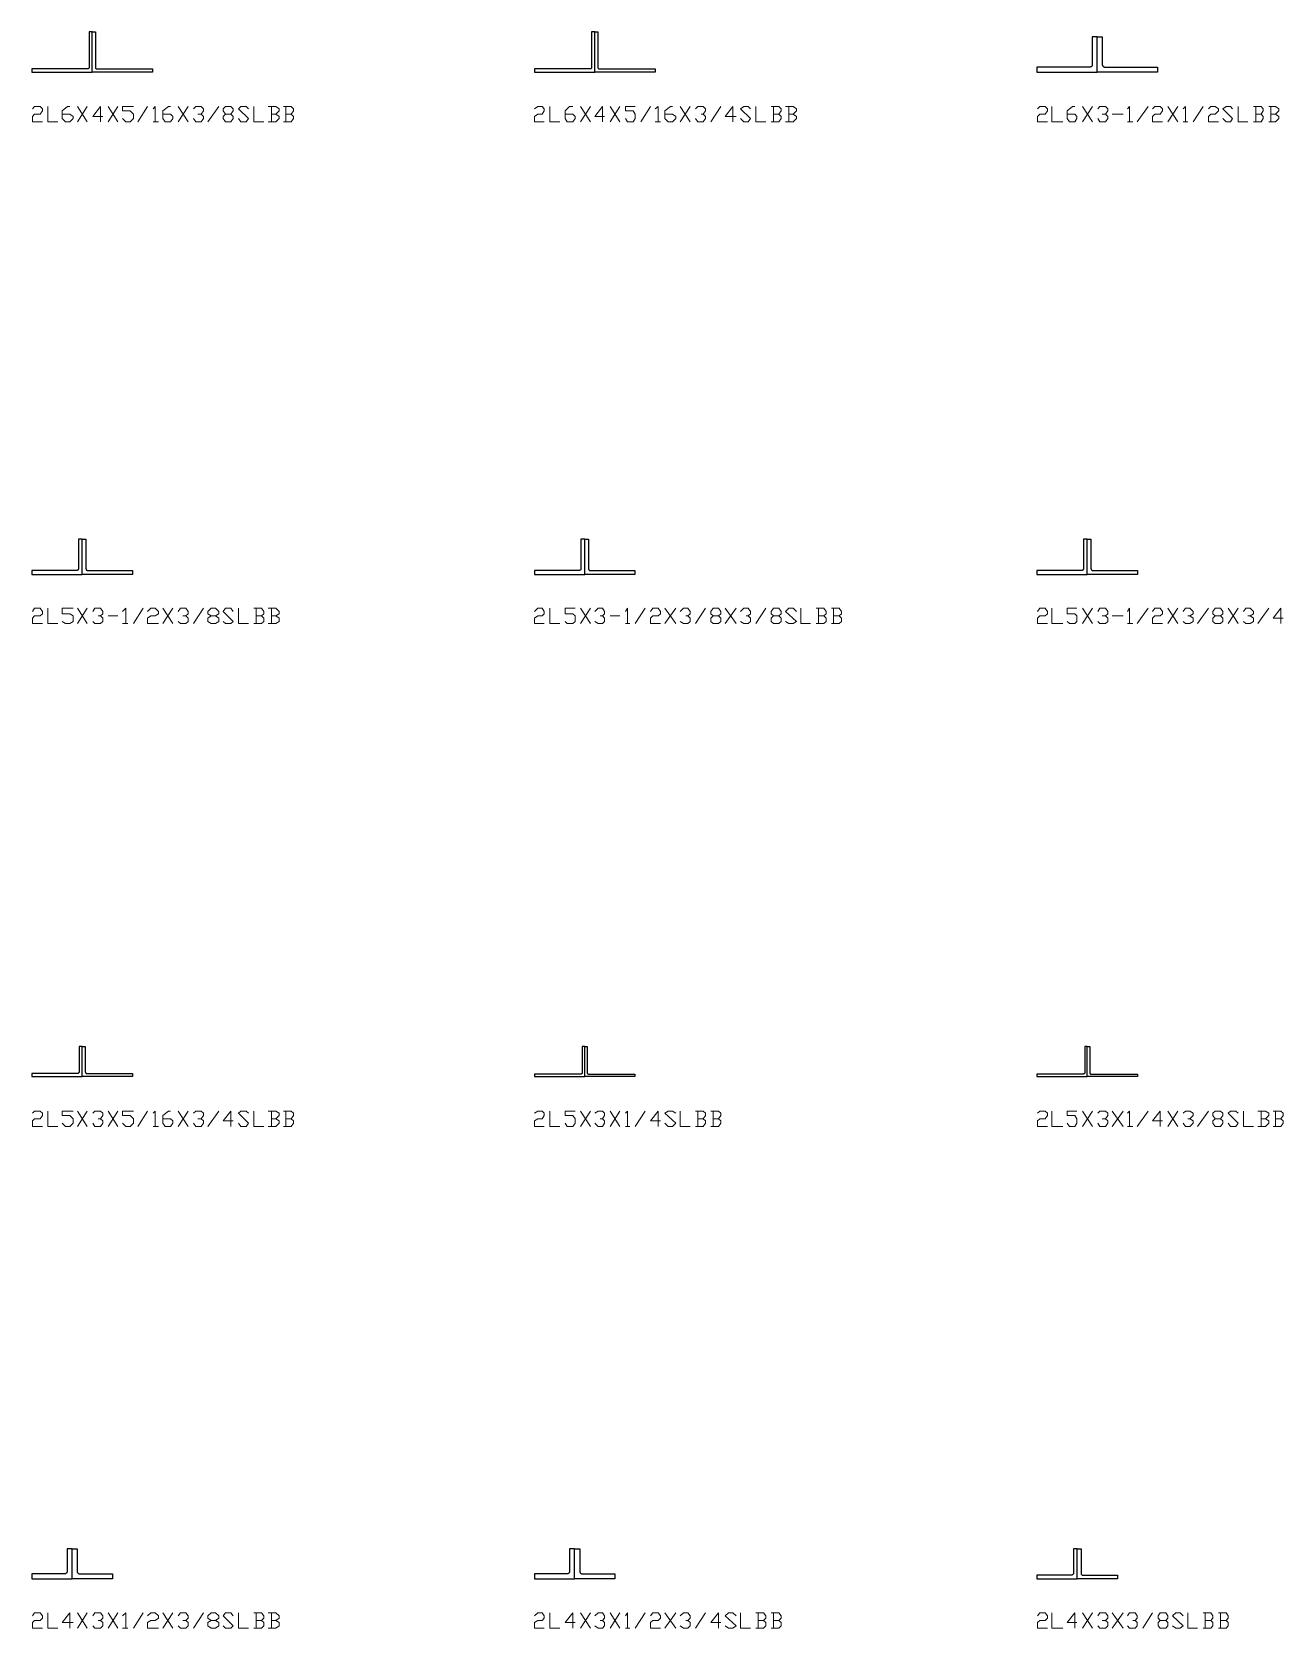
# Model space of a CAD drawing. Header units: inches. Extents: x 0 to 985, y -1555 to 12.
# Drawn here: x 500 to 624.5, y -1354.9 to -1196 of the extents above; entities that cross this region are included whole.
import ezdxf

# ---------------------------------------------------------------- set-up
doc = ezdxf.new("R2010")
doc.units = ezdxf.units.IN
doc.header["$MEASUREMENT"] = 0
doc.layers.add('AISC_STEEL', color=7, linetype='Continuous')

msp = doc.modelspace()

# ---------------------------------------------------------------- linework, layer by layer
at = {"color": 3, "lineweight": 0}
for points in [[(500.06, -1203.65), (500.27, -1203.43), (500.82, -1203.43), (501.04, -1203.65), (501.04, -1203.87), (500.82, -1204.19), (500.27, -1204.19), (500.06, -1204.41), (500.06, -1204.96), (501.04, -1204.96)], [(501.58, -1203.43), (501.58, -1204.96), (502.56, -1204.96)], [(503, -1204.19), (503.76, -1204.19), (504.09, -1204.41), (504.09, -1204.63), (503.76, -1204.96), (503.33, -1204.96), (503, -1204.63), (503, -1203.87), (503.55, -1203.43), (503.76, -1203.43)], [(504.53, -1204.96), (505.51, -1203.43)], [(504.53, -1203.43), (505.51, -1204.96)], [(507.04, -1204.41), (506.05, -1204.41), (506.82, -1203.43), (506.82, -1204.96)], [(507.58, -1204.96), (508.56, -1203.43)], [(507.58, -1203.43), (508.56, -1204.96)], [(509, -1204.63), (509.33, -1204.96), (509.76, -1204.96), (510.09, -1204.63), (510.09, -1204.19), (509.76, -1203.87), (509, -1203.87), (509, -1203.43), (510.09, -1203.43)], [(510.53, -1204.96), (511.51, -1203.43)], [(512.05, -1203.65), (512.27, -1203.43), (512.27, -1204.96)], [(513.03, -1204.19), (513.8, -1204.19), (514.02, -1204.41), (514.02, -1204.63), (513.8, -1204.96), (513.25, -1204.96), (513.03, -1204.63), (513.03, -1203.87), (513.58, -1203.43), (513.8, -1203.43)], [(514.56, -1204.96), (515.54, -1203.43)], [(514.56, -1203.43), (515.54, -1204.96)], [(516.09, -1203.65), (516.31, -1203.43), (516.85, -1203.43), (517.07, -1203.65), (517.07, -1203.87), (516.85, -1204.19), (516.52, -1204.19)], [(516.85, -1204.19), (517.07, -1204.41), (517.07, -1204.63), (516.85, -1204.96), (516.31, -1204.96), (516.09, -1204.63)], [(517.5, -1204.96), (518.6, -1203.43)], [(519.79, -1204.19), (520.01, -1204.41), (520.01, -1204.63), (519.79, -1204.96), (519.25, -1204.96), (519.03, -1204.63), (519.03, -1204.41), (519.25, -1204.19), (519.79, -1204.19), (520.01, -1203.87), (520.01, -1203.65), (519.79, -1203.43), (519.25, -1203.43), (519.03, -1203.65), (519.03, -1203.87), (519.25, -1204.19)], [(520.56, -1204.63), (520.78, -1204.96), (521.32, -1204.96), (521.54, -1204.63), (520.56, -1203.65), (520.78, -1203.43), (521.32, -1203.43), (521.54, -1203.65)], [(522.08, -1203.43), (522.08, -1204.96), (523.07, -1204.96)], [(524.27, -1204.19), (524.59, -1203.87), (524.59, -1203.65), (524.27, -1203.43), (523.5, -1203.43)], [(523.5, -1204.96), (524.27, -1204.96), (524.59, -1204.63), (524.59, -1204.41), (524.27, -1204.19), (523.83, -1204.19)], [(523.83, -1203.43), (523.83, -1204.96)], [(525.79, -1204.19), (526.01, -1203.87), (526.01, -1203.65), (525.79, -1203.43), (525.03, -1203.43)], [(525.03, -1204.96), (525.79, -1204.96), (526.01, -1204.63), (526.01, -1204.41), (525.79, -1204.19), (525.25, -1204.19)], [(525.25, -1203.43), (525.25, -1204.96)], [(550, -1203.65), (550.33, -1203.43), (550.77, -1203.43), (550.98, -1203.65), (550.98, -1203.87), (550.77, -1204.19), (550.33, -1204.19), (550, -1204.41), (550, -1204.96), (550.98, -1204.96)], [(551.53, -1203.43), (551.53, -1204.96), (552.51, -1204.96)], [(553.06, -1204.19), (553.82, -1204.19), (554.04, -1204.41), (554.04, -1204.63), (553.82, -1204.96), (553.27, -1204.96), (553.06, -1204.63), (553.06, -1203.87), (553.49, -1203.43), (553.82, -1203.43)], [(554.58, -1204.96), (555.56, -1203.43)], [(554.58, -1203.43), (555.56, -1204.96)], [(556.98, -1204.41), (556, -1204.41), (556.76, -1203.43), (556.76, -1204.96)], [(557.53, -1204.96), (558.51, -1203.43)], [(557.53, -1203.43), (558.51, -1204.96)], [(559.05, -1204.63), (559.27, -1204.96), (559.82, -1204.96), (560.03, -1204.63), (560.03, -1204.19), (559.82, -1203.87), (559.05, -1203.87), (559.05, -1203.43), (560.03, -1203.43)], [(560.58, -1204.96), (561.56, -1203.43)], [(562, -1203.65), (562.32, -1203.43), (562.32, -1204.96)], [(562.98, -1204.19), (563.74, -1204.19), (564.07, -1204.41), (564.07, -1204.63), (563.74, -1204.96), (563.31, -1204.96), (562.98, -1204.63), (562.98, -1203.87), (563.52, -1203.43), (563.74, -1203.43)], [(564.51, -1204.96), (565.49, -1203.43)], [(564.51, -1203.43), (565.49, -1204.96)], [(566.03, -1203.65), (566.25, -1203.43), (566.8, -1203.43), (567.01, -1203.65), (567.01, -1203.87), (566.8, -1204.19), (566.58, -1204.19)], [(566.8, -1204.19), (567.01, -1204.41), (567.01, -1204.63), (566.8, -1204.96), (566.25, -1204.96), (566.03, -1204.63)], [(567.56, -1204.96), (568.54, -1203.43)], [(570.07, -1204.41), (568.98, -1204.41), (569.74, -1203.43), (569.74, -1204.96)], [(570.5, -1204.63), (570.83, -1204.96), (571.27, -1204.96), (571.49, -1204.63), (570.5, -1203.65), (570.83, -1203.43), (571.27, -1203.43), (571.49, -1203.65)], [(572.03, -1203.43), (572.03, -1204.96), (573.01, -1204.96)], [(574.32, -1204.19), (574.54, -1203.87), (574.54, -1203.65), (574.32, -1203.43), (573.56, -1203.43)], [(573.56, -1204.96), (574.32, -1204.96), (574.54, -1204.63), (574.54, -1204.41), (574.32, -1204.19), (573.78, -1204.19)], [(573.78, -1203.43), (573.78, -1204.96)], [(575.74, -1204.19), (576.07, -1203.87), (576.07, -1203.65), (575.74, -1203.43), (574.97, -1203.43)], [(574.97, -1204.96), (575.74, -1204.96), (576.07, -1204.63), (576.07, -1204.41), (575.74, -1204.19), (575.3, -1204.19)], [(575.3, -1203.43), (575.3, -1204.96)], [(600.06, -1203.65), (600.27, -1203.43), (600.82, -1203.43), (601.04, -1203.65), (601.04, -1203.87), (600.82, -1204.19), (600.27, -1204.19), (600.06, -1204.41), (600.06, -1204.96), (601.04, -1204.96)], [(601.47, -1203.43), (601.47, -1204.96), (602.56, -1204.96)], [(603, -1204.19), (603.76, -1204.19), (603.98, -1204.41), (603.98, -1204.63), (603.76, -1204.96), (603.22, -1204.96), (603, -1204.63), (603, -1203.87), (603.55, -1203.43), (603.76, -1203.43)], [(604.53, -1204.96), (605.51, -1203.43)], [(604.53, -1203.43), (605.51, -1204.96)], [(606.05, -1203.65), (606.27, -1203.43), (606.82, -1203.43), (607.04, -1203.65), (607.04, -1203.87), (606.82, -1204.19), (606.49, -1204.19)], [(606.82, -1204.19), (607.04, -1204.41), (607.04, -1204.63), (606.82, -1204.96), (606.27, -1204.96), (606.05, -1204.63)], [(607.47, -1204.19), (608.56, -1204.19)], [(609, -1203.65), (609.22, -1203.43), (609.22, -1204.96)], [(609.98, -1204.96), (611.07, -1203.43)], [(611.51, -1203.65), (611.73, -1203.43), (612.27, -1203.43), (612.49, -1203.65), (612.49, -1203.87), (612.27, -1204.19), (611.73, -1204.19), (611.51, -1204.41), (611.51, -1204.96), (612.49, -1204.96)], [(613.03, -1204.96), (614.02, -1203.43)], [(613.03, -1203.43), (614.02, -1204.96)], [(614.56, -1203.65), (614.78, -1203.43), (614.78, -1204.96)], [(615.54, -1204.96), (616.52, -1203.43)], [(617.07, -1203.65), (617.29, -1203.43), (617.72, -1203.43), (618.05, -1203.65), (618.05, -1203.87), (617.72, -1204.19), (617.29, -1204.19), (617.07, -1204.41), (617.07, -1204.96), (618.05, -1204.96)], [(618.49, -1204.63), (618.81, -1204.96), (619.25, -1204.96), (619.47, -1204.63), (618.49, -1203.65), (618.81, -1203.43), (619.25, -1203.43), (619.47, -1203.65)], [(620.01, -1203.43), (620.01, -1204.96), (620.99, -1204.96)], [(622.3, -1204.19), (622.52, -1203.87), (622.52, -1203.65), (622.3, -1203.43), (621.54, -1203.43)], [(621.54, -1204.96), (622.3, -1204.96), (622.52, -1204.63), (622.52, -1204.41), (622.3, -1204.19), (621.76, -1204.19)], [(621.76, -1203.43), (621.76, -1204.96)], [(623.72, -1204.19), (624.05, -1203.87), (624.05, -1203.65), (623.72, -1203.43), (623.07, -1203.43)], [(623.07, -1204.96), (623.72, -1204.96), (624.05, -1204.63), (624.05, -1204.41), (623.72, -1204.19), (623.28, -1204.19)], [(623.28, -1203.43), (623.28, -1204.96)], [(512.05, -1204.96), (512.6, -1204.96)], [(562, -1204.96), (562.54, -1204.96)], [(609, -1204.96), (609.54, -1204.96)], [(614.56, -1204.96), (615, -1204.96)], [(500.06, -1253.7), (500.27, -1253.38), (500.82, -1253.38), (501.04, -1253.7), (501.04, -1253.92), (500.82, -1254.14), (500.27, -1254.14), (500.06, -1254.36), (500.06, -1254.9), (501.04, -1254.9)], [(501.58, -1253.38), (501.58, -1254.9), (502.56, -1254.9)], [(503, -1254.68), (503.33, -1254.9), (503.76, -1254.9), (504.09, -1254.68), (504.09, -1254.14), (503.76, -1253.92), (503, -1253.92), (503, -1253.38), (504.09, -1253.38)], [(504.53, -1254.9), (505.51, -1253.38)], [(504.53, -1253.38), (505.51, -1254.9)], [(506.05, -1253.7), (506.27, -1253.38), (506.82, -1253.38), (507.04, -1253.7), (507.04, -1253.92), (506.82, -1254.14), (506.6, -1254.14)], [(509, -1253.7), (509.33, -1253.38), (509.33, -1254.9)], [(510.09, -1254.9), (511.07, -1253.38)], [(511.51, -1253.7), (511.83, -1253.38), (512.27, -1253.38), (512.6, -1253.7), (512.6, -1253.92), (512.27, -1254.14), (511.83, -1254.14), (511.51, -1254.36), (511.51, -1254.9), (512.6, -1254.9)], [(513.03, -1254.9), (514.02, -1253.38)], [(513.03, -1253.38), (514.02, -1254.9)], [(514.56, -1253.7), (514.78, -1253.38), (515.32, -1253.38), (515.54, -1253.7), (515.54, -1253.92), (515.32, -1254.14), (515, -1254.14)], [(516.09, -1254.9), (517.07, -1253.38)], [(518.27, -1254.14), (518.6, -1254.36), (518.6, -1254.68), (518.27, -1254.9), (517.83, -1254.9), (517.5, -1254.68), (517.5, -1254.36), (517.83, -1254.14), (518.27, -1254.14), (518.6, -1253.92), (518.6, -1253.7), (518.27, -1253.38), (517.83, -1253.38), (517.5, -1253.7), (517.5, -1253.92), (517.83, -1254.14)], [(519.03, -1254.68), (519.25, -1254.9), (519.79, -1254.9), (520.01, -1254.68), (519.03, -1253.7), (519.25, -1253.38), (519.79, -1253.38), (520.01, -1253.7)], [(520.56, -1253.38), (520.56, -1254.9), (521.54, -1254.9)], [(522.85, -1254.14), (523.07, -1253.92), (523.07, -1253.7), (522.85, -1253.38), (522.08, -1253.38)], [(522.3, -1253.38), (522.3, -1254.9)], [(524.27, -1254.14), (524.59, -1253.92), (524.59, -1253.7), (524.27, -1253.38), (523.5, -1253.38)], [(523.83, -1253.38), (523.83, -1254.9)], [(550, -1253.7), (550.33, -1253.38), (550.77, -1253.38), (550.98, -1253.7), (550.98, -1253.92), (550.77, -1254.14), (550.33, -1254.14), (550, -1254.36), (550, -1254.9), (550.98, -1254.9)], [(551.53, -1253.38), (551.53, -1254.9), (552.51, -1254.9)], [(553.06, -1254.68), (553.27, -1254.9), (553.82, -1254.9), (554.04, -1254.68), (554.04, -1254.14), (553.82, -1253.92), (553.06, -1253.92), (553.06, -1253.38), (554.04, -1253.38)], [(554.58, -1254.9), (555.56, -1253.38)], [(554.58, -1253.38), (555.56, -1254.9)], [(556, -1253.7), (556.33, -1253.38), (556.76, -1253.38), (556.98, -1253.7), (556.98, -1253.92), (556.76, -1254.14), (556.55, -1254.14)], [(559.05, -1253.7), (559.27, -1253.38), (559.27, -1254.9)], [(560.03, -1254.9), (561.02, -1253.38)], [(561.56, -1253.7), (561.78, -1253.38), (562.32, -1253.38), (562.54, -1253.7), (562.54, -1253.92), (562.32, -1254.14), (561.78, -1254.14), (561.56, -1254.36), (561.56, -1254.9), (562.54, -1254.9)], [(562.98, -1254.9), (564.07, -1253.38)], [(562.98, -1253.38), (564.07, -1254.9)], [(564.51, -1253.7), (564.83, -1253.38), (565.27, -1253.38), (565.49, -1253.7), (565.49, -1253.92), (565.27, -1254.14), (565.05, -1254.14)], [(566.03, -1254.9), (567.01, -1253.38)], [(568.32, -1254.14), (568.54, -1254.36), (568.54, -1254.68), (568.32, -1254.9), (567.78, -1254.9), (567.56, -1254.68), (567.56, -1254.36), (567.78, -1254.14), (568.32, -1254.14), (568.54, -1253.92), (568.54, -1253.7), (568.32, -1253.38), (567.78, -1253.38), (567.56, -1253.7), (567.56, -1253.92), (567.78, -1254.14)], [(568.98, -1254.9), (570.07, -1253.38)], [(568.98, -1253.38), (570.07, -1254.9)], [(570.5, -1253.7), (570.83, -1253.38), (571.27, -1253.38), (571.49, -1253.7), (571.49, -1253.92), (571.27, -1254.14), (571.05, -1254.14)], [(572.03, -1254.9), (573.01, -1253.38)], [(574.32, -1254.14), (574.54, -1254.36), (574.54, -1254.68), (574.32, -1254.9), (573.78, -1254.9), (573.56, -1254.68), (573.56, -1254.36), (573.78, -1254.14), (574.32, -1254.14), (574.54, -1253.92), (574.54, -1253.7), (574.32, -1253.38), (573.78, -1253.38), (573.56, -1253.7), (573.56, -1253.92), (573.78, -1254.14)], [(574.97, -1254.68), (575.3, -1254.9), (575.74, -1254.9), (576.07, -1254.68), (574.97, -1253.7), (575.3, -1253.38), (575.74, -1253.38), (576.07, -1253.7)], [(576.5, -1253.38), (576.5, -1254.9), (577.48, -1254.9)], [(578.79, -1254.14), (579.01, -1253.92), (579.01, -1253.7), (578.79, -1253.38), (578.03, -1253.38)], [(578.25, -1253.38), (578.25, -1254.9)], [(580.32, -1254.14), (580.54, -1253.92), (580.54, -1253.7), (580.32, -1253.38), (579.55, -1253.38)], [(579.77, -1253.38), (579.77, -1254.9)], [(600.06, -1253.7), (600.27, -1253.38), (600.82, -1253.38), (601.04, -1253.7), (601.04, -1253.92), (600.82, -1254.14), (600.27, -1254.14), (600.06, -1254.36), (600.06, -1254.9), (601.04, -1254.9)], [(601.47, -1253.38), (601.47, -1254.9), (602.56, -1254.9)], [(603, -1254.68), (603.22, -1254.9), (603.76, -1254.9), (603.98, -1254.68), (603.98, -1254.14), (603.76, -1253.92), (603, -1253.92), (603, -1253.38), (603.98, -1253.38)], [(604.53, -1254.9), (605.51, -1253.38)], [(604.53, -1253.38), (605.51, -1254.9)], [(606.05, -1253.7), (606.27, -1253.38), (606.82, -1253.38), (607.04, -1253.7), (607.04, -1253.92), (606.82, -1254.14), (606.49, -1254.14)], [(609, -1253.7), (609.22, -1253.38), (609.22, -1254.9)], [(609.98, -1254.9), (611.07, -1253.38)], [(611.51, -1253.7), (611.73, -1253.38), (612.27, -1253.38), (612.49, -1253.7), (612.49, -1253.92), (612.27, -1254.14), (611.73, -1254.14), (611.51, -1254.36), (611.51, -1254.9), (612.49, -1254.9)], [(613.03, -1254.9), (614.02, -1253.38)], [(613.03, -1253.38), (614.02, -1254.9)], [(614.56, -1253.7), (614.78, -1253.38), (615.21, -1253.38), (615.54, -1253.7), (615.54, -1253.92), (615.21, -1254.14), (615, -1254.14)], [(615.98, -1254.9), (617.07, -1253.38)], [(618.27, -1254.14), (618.49, -1254.36), (618.49, -1254.68), (618.27, -1254.9), (617.72, -1254.9), (617.5, -1254.68), (617.5, -1254.36), (617.72, -1254.14), (618.27, -1254.14), (618.49, -1253.92), (618.49, -1253.7), (618.27, -1253.38), (617.72, -1253.38), (617.5, -1253.7), (617.5, -1253.92), (617.72, -1254.14)], [(619.03, -1254.9), (620.01, -1253.38)], [(619.03, -1253.38), (620.01, -1254.9)], [(620.56, -1253.7), (620.78, -1253.38), (621.21, -1253.38), (621.54, -1253.7), (621.54, -1253.92), (621.21, -1254.14), (620.99, -1254.14)], [(621.98, -1254.9), (623.07, -1253.38)], [(624.48, -1254.36), (623.5, -1254.36), (624.27, -1253.38), (624.27, -1254.9)], [(506.82, -1254.14), (507.04, -1254.36), (507.04, -1254.68), (506.82, -1254.9), (506.27, -1254.9), (506.05, -1254.68)], [(507.58, -1254.14), (508.56, -1254.14)], [(509, -1254.9), (509.54, -1254.9)], [(515.32, -1254.14), (515.54, -1254.36), (515.54, -1254.68), (515.32, -1254.9), (514.78, -1254.9), (514.56, -1254.68)], [(522.08, -1254.9), (522.85, -1254.9), (523.07, -1254.68), (523.07, -1254.36), (522.85, -1254.14), (522.3, -1254.14)], [(523.5, -1254.9), (524.27, -1254.9), (524.59, -1254.68), (524.59, -1254.36), (524.27, -1254.14), (523.83, -1254.14)], [(556.76, -1254.14), (556.98, -1254.36), (556.98, -1254.68), (556.76, -1254.9), (556.33, -1254.9), (556, -1254.68)], [(557.53, -1254.14), (558.51, -1254.14)], [(559.05, -1254.9), (559.49, -1254.9)], [(565.27, -1254.14), (565.49, -1254.36), (565.49, -1254.68), (565.27, -1254.9), (564.83, -1254.9), (564.51, -1254.68)], [(571.27, -1254.14), (571.49, -1254.36), (571.49, -1254.68), (571.27, -1254.9), (570.83, -1254.9), (570.5, -1254.68)], [(578.03, -1254.9), (578.79, -1254.9), (579.01, -1254.68), (579.01, -1254.36), (578.79, -1254.14), (578.25, -1254.14)], [(579.55, -1254.9), (580.32, -1254.9), (580.54, -1254.68), (580.54, -1254.36), (580.32, -1254.14), (579.77, -1254.14)], [(606.82, -1254.14), (607.04, -1254.36), (607.04, -1254.68), (606.82, -1254.9), (606.27, -1254.9), (606.05, -1254.68)], [(607.47, -1254.14), (608.56, -1254.14)], [(609, -1254.9), (609.54, -1254.9)], [(615.21, -1254.14), (615.54, -1254.36), (615.54, -1254.68), (615.21, -1254.9), (614.78, -1254.9), (614.56, -1254.68)], [(621.21, -1254.14), (621.54, -1254.36), (621.54, -1254.68), (621.21, -1254.9), (620.78, -1254.9), (620.56, -1254.68)], [(500.06, -1303.65), (500.27, -1303.43), (500.82, -1303.43), (501.04, -1303.65), (501.04, -1303.87), (500.82, -1304.19), (500.27, -1304.19), (500.06, -1304.41), (500.06, -1304.96), (501.04, -1304.96)], [(501.58, -1303.43), (501.58, -1304.96), (502.56, -1304.96)], [(503, -1304.63), (503.33, -1304.96), (503.76, -1304.96), (504.09, -1304.63), (504.09, -1304.19), (503.76, -1303.87), (503, -1303.87), (503, -1303.43), (504.09, -1303.43)], [(504.53, -1304.96), (505.51, -1303.43)], [(504.53, -1303.43), (505.51, -1304.96)], [(506.05, -1303.65), (506.27, -1303.43), (506.82, -1303.43), (507.04, -1303.65), (507.04, -1303.87), (506.82, -1304.19), (506.6, -1304.19)], [(506.82, -1304.19), (507.04, -1304.41), (507.04, -1304.63), (506.82, -1304.96), (506.27, -1304.96), (506.05, -1304.63)], [(507.58, -1304.96), (508.56, -1303.43)], [(507.58, -1303.43), (508.56, -1304.96)], [(509, -1304.63), (509.33, -1304.96), (509.76, -1304.96), (510.09, -1304.63), (510.09, -1304.19), (509.76, -1303.87), (509, -1303.87), (509, -1303.43), (510.09, -1303.43)], [(510.53, -1304.96), (511.51, -1303.43)], [(512.05, -1303.65), (512.27, -1303.43), (512.27, -1304.96)], [(513.03, -1304.19), (513.8, -1304.19), (514.02, -1304.41), (514.02, -1304.63), (513.8, -1304.96), (513.25, -1304.96), (513.03, -1304.63), (513.03, -1303.87), (513.58, -1303.43), (513.8, -1303.43)], [(514.56, -1304.96), (515.54, -1303.43)], [(514.56, -1303.43), (515.54, -1304.96)], [(516.09, -1303.65), (516.31, -1303.43), (516.85, -1303.43), (517.07, -1303.65), (517.07, -1303.87), (516.85, -1304.19), (516.52, -1304.19)], [(516.85, -1304.19), (517.07, -1304.41), (517.07, -1304.63), (516.85, -1304.96), (516.31, -1304.96), (516.09, -1304.63)], [(517.5, -1304.96), (518.6, -1303.43)], [(520.01, -1304.41), (519.03, -1304.41), (519.79, -1303.43), (519.79, -1304.96)], [(520.56, -1304.63), (520.78, -1304.96), (521.32, -1304.96), (521.54, -1304.63), (520.56, -1303.65), (520.78, -1303.43), (521.32, -1303.43), (521.54, -1303.65)], [(522.08, -1303.43), (522.08, -1304.96), (523.07, -1304.96)], [(524.27, -1304.19), (524.59, -1303.87), (524.59, -1303.65), (524.27, -1303.43), (523.5, -1303.43)], [(523.5, -1304.96), (524.27, -1304.96), (524.59, -1304.63), (524.59, -1304.41), (524.27, -1304.19), (523.83, -1304.19)], [(523.83, -1303.43), (523.83, -1304.96)], [(525.79, -1304.19), (526.01, -1303.87), (526.01, -1303.65), (525.79, -1303.43), (525.03, -1303.43)], [(525.03, -1304.96), (525.79, -1304.96), (526.01, -1304.63), (526.01, -1304.41), (525.79, -1304.19), (525.25, -1304.19)], [(525.25, -1303.43), (525.25, -1304.96)], [(550, -1303.65), (550.33, -1303.43), (550.77, -1303.43), (550.98, -1303.65), (550.98, -1303.87), (550.77, -1304.19), (550.33, -1304.19), (550, -1304.41), (550, -1304.96), (550.98, -1304.96)], [(551.53, -1303.43), (551.53, -1304.96), (552.51, -1304.96)], [(553.06, -1304.63), (553.27, -1304.96), (553.82, -1304.96), (554.04, -1304.63), (554.04, -1304.19), (553.82, -1303.87), (553.06, -1303.87), (553.06, -1303.43), (554.04, -1303.43)], [(554.58, -1304.96), (555.56, -1303.43)], [(554.58, -1303.43), (555.56, -1304.96)], [(556, -1303.65), (556.33, -1303.43), (556.76, -1303.43), (556.98, -1303.65), (556.98, -1303.87), (556.76, -1304.19), (556.55, -1304.19)], [(556.76, -1304.19), (556.98, -1304.41), (556.98, -1304.63), (556.76, -1304.96), (556.33, -1304.96), (556, -1304.63)], [(557.53, -1304.96), (558.51, -1303.43)], [(557.53, -1303.43), (558.51, -1304.96)], [(559.05, -1303.65), (559.27, -1303.43), (559.27, -1304.96)], [(560.03, -1304.96), (561.02, -1303.43)], [(562.54, -1304.41), (561.56, -1304.41), (562.32, -1303.43), (562.32, -1304.96)], [(562.98, -1304.63), (563.31, -1304.96), (563.74, -1304.96), (564.07, -1304.63), (562.98, -1303.65), (563.31, -1303.43), (563.74, -1303.43), (564.07, -1303.65)], [(564.51, -1303.43), (564.51, -1304.96), (565.49, -1304.96)], [(566.8, -1304.19), (567.01, -1303.87), (567.01, -1303.65), (566.8, -1303.43), (566.03, -1303.43)], [(566.03, -1304.96), (566.8, -1304.96), (567.01, -1304.63), (567.01, -1304.41), (566.8, -1304.19), (566.25, -1304.19)], [(566.25, -1303.43), (566.25, -1304.96)], [(568.32, -1304.19), (568.54, -1303.87), (568.54, -1303.65), (568.32, -1303.43), (567.56, -1303.43)], [(567.56, -1304.96), (568.32, -1304.96), (568.54, -1304.63), (568.54, -1304.41), (568.32, -1304.19), (567.78, -1304.19)], [(567.78, -1303.43), (567.78, -1304.96)], [(600.06, -1303.65), (600.27, -1303.43), (600.82, -1303.43), (601.04, -1303.65), (601.04, -1303.87), (600.82, -1304.19), (600.27, -1304.19), (600.06, -1304.41), (600.06, -1304.96), (601.04, -1304.96)], [(601.47, -1303.43), (601.47, -1304.96), (602.56, -1304.96)], [(603, -1304.63), (603.22, -1304.96), (603.76, -1304.96), (603.98, -1304.63), (603.98, -1304.19), (603.76, -1303.87), (603, -1303.87), (603, -1303.43), (603.98, -1303.43)], [(604.53, -1304.96), (605.51, -1303.43)], [(604.53, -1303.43), (605.51, -1304.96)], [(606.05, -1303.65), (606.27, -1303.43), (606.82, -1303.43), (607.04, -1303.65), (607.04, -1303.87), (606.82, -1304.19), (606.49, -1304.19)], [(606.82, -1304.19), (607.04, -1304.41), (607.04, -1304.63), (606.82, -1304.96), (606.27, -1304.96), (606.05, -1304.63)], [(607.47, -1304.96), (608.56, -1303.43)], [(607.47, -1303.43), (608.56, -1304.96)], [(609, -1303.65), (609.22, -1303.43), (609.22, -1304.96)], [(609.98, -1304.96), (611.07, -1303.43)], [(612.49, -1304.41), (611.51, -1304.41), (612.27, -1303.43), (612.27, -1304.96)], [(613.03, -1304.96), (614.02, -1303.43)], [(613.03, -1303.43), (614.02, -1304.96)], [(614.56, -1303.65), (614.78, -1303.43), (615.21, -1303.43), (615.54, -1303.65), (615.54, -1303.87), (615.21, -1304.19), (615, -1304.19)], [(615.21, -1304.19), (615.54, -1304.41), (615.54, -1304.63), (615.21, -1304.96), (614.78, -1304.96), (614.56, -1304.63)], [(615.98, -1304.96), (617.07, -1303.43)], [(618.27, -1304.19), (618.49, -1304.41), (618.49, -1304.63), (618.27, -1304.96), (617.72, -1304.96), (617.5, -1304.63), (617.5, -1304.41), (617.72, -1304.19), (618.27, -1304.19), (618.49, -1303.87), (618.49, -1303.65), (618.27, -1303.43), (617.72, -1303.43), (617.5, -1303.65), (617.5, -1303.87), (617.72, -1304.19)], [(619.03, -1304.63), (619.25, -1304.96), (619.79, -1304.96), (620.01, -1304.63), (619.03, -1303.65), (619.25, -1303.43), (619.79, -1303.43), (620.01, -1303.65)], [(620.56, -1303.43), (620.56, -1304.96), (621.54, -1304.96)], [(622.74, -1304.19), (623.07, -1303.87), (623.07, -1303.65), (622.74, -1303.43), (621.98, -1303.43)], [(621.98, -1304.96), (622.74, -1304.96), (623.07, -1304.63), (623.07, -1304.41), (622.74, -1304.19), (622.3, -1304.19)], [(622.3, -1303.43), (622.3, -1304.96)], [(624.27, -1304.19), (624.48, -1303.87), (624.48, -1303.65), (624.27, -1303.43), (623.5, -1303.43)], [(623.5, -1304.96), (624.27, -1304.96), (624.48, -1304.63), (624.48, -1304.41), (624.27, -1304.19), (623.72, -1304.19)], [(623.72, -1303.43), (623.72, -1304.96)], [(512.05, -1304.96), (512.6, -1304.96)], [(559.05, -1304.96), (559.49, -1304.96)], [(609, -1304.96), (609.54, -1304.96)], [(500.06, -1353.7), (500.27, -1353.38), (500.82, -1353.38), (501.04, -1353.7), (501.04, -1353.92), (500.82, -1354.14), (500.27, -1354.14), (500.06, -1354.36), (500.06, -1354.9), (501.04, -1354.9)], [(501.58, -1353.38), (501.58, -1354.9), (502.56, -1354.9)], [(504.09, -1354.36), (503, -1354.36), (503.76, -1353.38), (503.76, -1354.9)], [(504.53, -1354.9), (505.51, -1353.38)], [(504.53, -1353.38), (505.51, -1354.9)], [(506.05, -1353.7), (506.27, -1353.38), (506.82, -1353.38), (507.04, -1353.7), (507.04, -1353.92), (506.82, -1354.14), (506.6, -1354.14)], [(507.58, -1354.9), (508.56, -1353.38)], [(507.58, -1353.38), (508.56, -1354.9)], [(509, -1353.7), (509.33, -1353.38), (509.33, -1354.9)], [(510.09, -1354.9), (511.07, -1353.38)], [(511.51, -1353.7), (511.83, -1353.38), (512.27, -1353.38), (512.6, -1353.7), (512.6, -1353.92), (512.27, -1354.14), (511.83, -1354.14), (511.51, -1354.36), (511.51, -1354.9), (512.6, -1354.9)], [(513.03, -1354.9), (514.02, -1353.38)], [(513.03, -1353.38), (514.02, -1354.9)], [(514.56, -1353.7), (514.78, -1353.38), (515.32, -1353.38), (515.54, -1353.7), (515.54, -1353.92), (515.32, -1354.14), (515, -1354.14)], [(516.09, -1354.9), (517.07, -1353.38)], [(518.27, -1354.14), (518.6, -1354.36), (518.6, -1354.69), (518.27, -1354.9), (517.83, -1354.9), (517.5, -1354.69), (517.5, -1354.36), (517.83, -1354.14), (518.27, -1354.14), (518.6, -1353.92), (518.6, -1353.7), (518.27, -1353.38), (517.83, -1353.38), (517.5, -1353.7), (517.5, -1353.92), (517.83, -1354.14)], [(519.03, -1354.69), (519.25, -1354.9), (519.79, -1354.9), (520.01, -1354.69), (519.03, -1353.7), (519.25, -1353.38), (519.79, -1353.38), (520.01, -1353.7)], [(520.56, -1353.38), (520.56, -1354.9), (521.54, -1354.9)], [(522.85, -1354.14), (523.07, -1353.92), (523.07, -1353.7), (522.85, -1353.38), (522.08, -1353.38)], [(522.3, -1353.38), (522.3, -1354.9)], [(524.27, -1354.14), (524.59, -1353.92), (524.59, -1353.7), (524.27, -1353.38), (523.5, -1353.38)], [(523.83, -1353.38), (523.83, -1354.9)], [(550, -1353.7), (550.33, -1353.38), (550.77, -1353.38), (550.98, -1353.7), (550.98, -1353.92), (550.77, -1354.14), (550.33, -1354.14), (550, -1354.36), (550, -1354.9), (550.98, -1354.9)], [(551.53, -1353.38), (551.53, -1354.9), (552.51, -1354.9)], [(554.04, -1354.36), (553.06, -1354.36), (553.82, -1353.38), (553.82, -1354.9)], [(554.58, -1354.9), (555.56, -1353.38)], [(554.58, -1353.38), (555.56, -1354.9)], [(556, -1353.7), (556.33, -1353.38), (556.76, -1353.38), (556.98, -1353.7), (556.98, -1353.92), (556.76, -1354.14), (556.55, -1354.14)], [(557.53, -1354.9), (558.51, -1353.38)], [(557.53, -1353.38), (558.51, -1354.9)], [(559.05, -1353.7), (559.27, -1353.38), (559.27, -1354.9)], [(560.03, -1354.9), (561.02, -1353.38)], [(561.56, -1353.7), (561.78, -1353.38), (562.32, -1353.38), (562.54, -1353.7), (562.54, -1353.92), (562.32, -1354.14), (561.78, -1354.14), (561.56, -1354.36), (561.56, -1354.9), (562.54, -1354.9)], [(562.98, -1354.9), (564.07, -1353.38)], [(562.98, -1353.38), (564.07, -1354.9)], [(564.51, -1353.7), (564.83, -1353.38), (565.27, -1353.38), (565.49, -1353.7), (565.49, -1353.92), (565.27, -1354.14), (565.05, -1354.14)], [(566.03, -1354.9), (567.01, -1353.38)], [(568.54, -1354.36), (567.56, -1354.36), (568.32, -1353.38), (568.32, -1354.9)], [(568.98, -1354.69), (569.3, -1354.9), (569.74, -1354.9), (570.07, -1354.69), (568.98, -1353.7), (569.3, -1353.38), (569.74, -1353.38), (570.07, -1353.7)], [(570.5, -1353.38), (570.5, -1354.9), (571.49, -1354.9)], [(572.79, -1354.14), (573.01, -1353.92), (573.01, -1353.7), (572.79, -1353.38), (572.03, -1353.38)], [(572.25, -1353.38), (572.25, -1354.9)], [(574.32, -1354.14), (574.54, -1353.92), (574.54, -1353.7), (574.32, -1353.38), (573.56, -1353.38)], [(573.78, -1353.38), (573.78, -1354.9)], [(600.06, -1353.7), (600.27, -1353.38), (600.82, -1353.38), (601.04, -1353.7), (601.04, -1353.92), (600.82, -1354.14), (600.27, -1354.14), (600.06, -1354.36), (600.06, -1354.9), (601.04, -1354.9)], [(601.47, -1353.38), (601.47, -1354.9), (602.56, -1354.9)], [(603.98, -1354.36), (603, -1354.36), (603.76, -1353.38), (603.76, -1354.9)], [(604.53, -1354.9), (605.51, -1353.38)], [(604.53, -1353.38), (605.51, -1354.9)], [(606.05, -1353.7), (606.27, -1353.38), (606.82, -1353.38), (607.04, -1353.7), (607.04, -1353.92), (606.82, -1354.14), (606.49, -1354.14)], [(607.47, -1354.9), (608.56, -1353.38)], [(607.47, -1353.38), (608.56, -1354.9)], [(609, -1353.7), (609.22, -1353.38), (609.76, -1353.38), (609.98, -1353.7), (609.98, -1353.92), (609.76, -1354.14), (609.54, -1354.14)], [(610.53, -1354.9), (611.51, -1353.38)], [(612.82, -1354.14), (613.03, -1354.36), (613.03, -1354.69), (612.82, -1354.9), (612.27, -1354.9), (612.05, -1354.69), (612.05, -1354.36), (612.27, -1354.14), (612.82, -1354.14), (613.03, -1353.92), (613.03, -1353.7), (612.82, -1353.38), (612.27, -1353.38), (612.05, -1353.7), (612.05, -1353.92), (612.27, -1354.14)], [(613.47, -1354.69), (613.8, -1354.9), (614.23, -1354.9), (614.56, -1354.69), (613.47, -1353.7), (613.8, -1353.38), (614.23, -1353.38), (614.56, -1353.7)], [(615, -1353.38), (615, -1354.9), (615.98, -1354.9)], [(617.29, -1354.14), (617.5, -1353.92), (617.5, -1353.7), (617.29, -1353.38), (616.52, -1353.38)], [(616.74, -1353.38), (616.74, -1354.9)], [(618.81, -1354.14), (619.03, -1353.92), (619.03, -1353.7), (618.81, -1353.38), (618.05, -1353.38)], [(618.27, -1353.38), (618.27, -1354.9)], [(506.82, -1354.14), (507.04, -1354.36), (507.04, -1354.69), (506.82, -1354.9), (506.27, -1354.9), (506.05, -1354.69)], [(509, -1354.9), (509.54, -1354.9)], [(515.32, -1354.14), (515.54, -1354.36), (515.54, -1354.69), (515.32, -1354.9), (514.78, -1354.9), (514.56, -1354.69)], [(522.08, -1354.9), (522.85, -1354.9), (523.07, -1354.69), (523.07, -1354.36), (522.85, -1354.14), (522.3, -1354.14)], [(523.5, -1354.9), (524.27, -1354.9), (524.59, -1354.69), (524.59, -1354.36), (524.27, -1354.14), (523.83, -1354.14)], [(556.76, -1354.14), (556.98, -1354.36), (556.98, -1354.69), (556.76, -1354.9), (556.33, -1354.9), (556, -1354.69)], [(559.05, -1354.9), (559.49, -1354.9)], [(565.27, -1354.14), (565.49, -1354.36), (565.49, -1354.69), (565.27, -1354.9), (564.83, -1354.9), (564.51, -1354.69)], [(572.03, -1354.9), (572.79, -1354.9), (573.01, -1354.69), (573.01, -1354.36), (572.79, -1354.14), (572.25, -1354.14)], [(573.56, -1354.9), (574.32, -1354.9), (574.54, -1354.69), (574.54, -1354.36), (574.32, -1354.14), (573.78, -1354.14)], [(606.82, -1354.14), (607.04, -1354.36), (607.04, -1354.69), (606.82, -1354.9), (606.27, -1354.9), (606.05, -1354.69)], [(609.76, -1354.14), (609.98, -1354.36), (609.98, -1354.69), (609.76, -1354.9), (609.22, -1354.9), (609, -1354.69)], [(616.52, -1354.9), (617.29, -1354.9), (617.5, -1354.69), (617.5, -1354.36), (617.29, -1354.14), (616.74, -1354.14)], [(618.05, -1354.9), (618.81, -1354.9), (619.03, -1354.69), (619.03, -1354.36), (618.81, -1354.14), (618.27, -1354.14)]]:
    msp.add_lwpolyline(points, dxfattribs=at)
at = {"layer": 'AISC_STEEL'}
for points in [[(500, -1200), (506, -1200), (506, -1196), (505.69, -1196), (505.69, -1199.53), (505.69, -1199.55), (505.68, -1199.57), (505.68, -1199.59), (505.67, -1199.61), (505.65, -1199.63), (505.64, -1199.64), (505.63, -1199.65), (505.61, -1199.67), (505.59, -1199.68), (505.57, -1199.68), (505.55, -1199.69), (505.53, -1199.69), (500, -1199.69)], [(512, -1200), (506, -1200), (506, -1196), (506.31, -1196), (506.31, -1199.53), (506.31, -1199.55), (506.32, -1199.57), (506.32, -1199.59), (506.33, -1199.61), (506.35, -1199.63), (506.36, -1199.64), (506.37, -1199.65), (506.39, -1199.67), (506.41, -1199.68), (506.43, -1199.68), (506.45, -1199.69), (506.47, -1199.69), (512, -1199.69)], [(550, -1200), (556, -1200), (556, -1196), (555.69, -1196), (555.69, -1199.53), (555.69, -1199.55), (555.68, -1199.57), (555.68, -1199.59), (555.67, -1199.61), (555.65, -1199.63), (555.64, -1199.64), (555.63, -1199.65), (555.61, -1199.67), (555.59, -1199.68), (555.57, -1199.68), (555.55, -1199.69), (555.53, -1199.69), (550, -1199.69)], [(562, -1200), (556, -1200), (556, -1196), (556.31, -1196), (556.31, -1199.53), (556.31, -1199.55), (556.32, -1199.57), (556.32, -1199.59), (556.33, -1199.61), (556.35, -1199.63), (556.36, -1199.64), (556.37, -1199.65), (556.39, -1199.67), (556.41, -1199.68), (556.43, -1199.68), (556.45, -1199.69), (556.47, -1199.69), (562, -1199.69)], [(600, -1200), (606, -1200), (606, -1196.5), (605.5, -1196.5), (605.5, -1199.25), (605.5, -1199.28), (605.49, -1199.31), (605.49, -1199.33), (605.48, -1199.36), (605.46, -1199.38), (605.45, -1199.41), (605.43, -1199.43), (605.41, -1199.45), (605.38, -1199.46), (605.36, -1199.48), (605.33, -1199.49), (605.31, -1199.49), (605.28, -1199.5), (605.25, -1199.5), (600, -1199.5)], [(612, -1200), (606, -1200), (606, -1196.5), (606.5, -1196.5), (606.5, -1199.25), (606.5, -1199.28), (606.51, -1199.31), (606.51, -1199.33), (606.52, -1199.36), (606.54, -1199.38), (606.55, -1199.41), (606.57, -1199.43), (606.59, -1199.45), (606.62, -1199.46), (606.64, -1199.48), (606.67, -1199.49), (606.69, -1199.49), (606.72, -1199.5), (606.75, -1199.5), (612, -1199.5)], [(500, -1250), (505, -1250), (505, -1246.5), (504.62, -1246.5), (504.62, -1249.44), (504.62, -1249.46), (504.62, -1249.49), (504.61, -1249.51), (504.6, -1249.53), (504.59, -1249.55), (504.57, -1249.57), (504.55, -1249.59), (504.53, -1249.6), (504.51, -1249.61), (504.49, -1249.62), (504.46, -1249.62), (504.44, -1249.62), (500, -1249.62)], [(510, -1250), (505, -1250), (505, -1246.5), (505.37, -1246.5), (505.37, -1249.44), (505.38, -1249.46), (505.38, -1249.49), (505.39, -1249.51), (505.4, -1249.53), (505.41, -1249.55), (505.43, -1249.57), (505.45, -1249.59), (505.47, -1249.6), (505.49, -1249.61), (505.51, -1249.62), (505.54, -1249.62), (505.56, -1249.62), (510, -1249.62)], [(550, -1250), (555, -1250), (555, -1246.5), (554.62, -1246.5), (554.62, -1249.44), (554.62, -1249.46), (554.62, -1249.49), (554.61, -1249.51), (554.6, -1249.53), (554.59, -1249.55), (554.57, -1249.57), (554.55, -1249.59), (554.53, -1249.6), (554.51, -1249.61), (554.49, -1249.62), (554.46, -1249.62), (554.44, -1249.62), (550, -1249.62)], [(560, -1250), (555, -1250), (555, -1246.5), (555.37, -1246.5), (555.37, -1249.44), (555.38, -1249.46), (555.38, -1249.49), (555.39, -1249.51), (555.4, -1249.53), (555.41, -1249.55), (555.43, -1249.57), (555.45, -1249.59), (555.47, -1249.6), (555.49, -1249.61), (555.51, -1249.62), (555.54, -1249.62), (555.56, -1249.62), (560, -1249.62)], [(600, -1250), (605, -1250), (605, -1246.5), (604.62, -1246.5), (604.62, -1249.44), (604.62, -1249.46), (604.62, -1249.49), (604.61, -1249.51), (604.6, -1249.53), (604.59, -1249.55), (604.57, -1249.57), (604.55, -1249.59), (604.53, -1249.6), (604.51, -1249.61), (604.49, -1249.62), (604.46, -1249.62), (604.44, -1249.62), (600, -1249.62)], [(610, -1250), (605, -1250), (605, -1246.5), (605.37, -1246.5), (605.37, -1249.44), (605.38, -1249.46), (605.38, -1249.49), (605.39, -1249.51), (605.4, -1249.53), (605.41, -1249.55), (605.43, -1249.57), (605.45, -1249.59), (605.47, -1249.6), (605.49, -1249.61), (605.51, -1249.62), (605.54, -1249.62), (605.56, -1249.62), (610, -1249.62)], [(500, -1300), (505, -1300), (505, -1297), (504.69, -1297), (504.69, -1299.53), (504.69, -1299.55), (504.68, -1299.57), (504.68, -1299.59), (504.67, -1299.61), (504.65, -1299.63), (504.64, -1299.64), (504.63, -1299.65), (504.61, -1299.67), (504.59, -1299.68), (504.57, -1299.68), (504.55, -1299.69), (504.53, -1299.69), (500, -1299.69)], [(510, -1300), (505, -1300), (505, -1297), (505.31, -1297), (505.31, -1299.53), (505.31, -1299.55), (505.32, -1299.57), (505.32, -1299.59), (505.33, -1299.61), (505.35, -1299.63), (505.36, -1299.64), (505.37, -1299.65), (505.39, -1299.67), (505.41, -1299.68), (505.43, -1299.68), (505.45, -1299.69), (505.47, -1299.69), (510, -1299.69)], [(550, -1300), (555, -1300), (555, -1297), (554.75, -1297), (554.75, -1299.62), (554.75, -1299.64), (554.75, -1299.66), (554.74, -1299.67), (554.73, -1299.69), (554.72, -1299.7), (554.71, -1299.71), (554.7, -1299.72), (554.69, -1299.73), (554.67, -1299.74), (554.66, -1299.75), (554.64, -1299.75), (554.62, -1299.75), (550, -1299.75)], [(560, -1300), (555, -1300), (555, -1297), (555.25, -1297), (555.25, -1299.62), (555.25, -1299.64), (555.25, -1299.66), (555.26, -1299.67), (555.27, -1299.69), (555.28, -1299.7), (555.29, -1299.71), (555.3, -1299.72), (555.31, -1299.73), (555.33, -1299.74), (555.34, -1299.75), (555.36, -1299.75), (555.37, -1299.75), (560, -1299.75)], [(600, -1300), (605, -1300), (605, -1297), (604.75, -1297), (604.75, -1299.62), (604.75, -1299.64), (604.75, -1299.66), (604.74, -1299.67), (604.73, -1299.69), (604.72, -1299.7), (604.71, -1299.71), (604.7, -1299.72), (604.69, -1299.73), (604.67, -1299.74), (604.66, -1299.75), (604.64, -1299.75), (604.62, -1299.75), (600, -1299.75)], [(610, -1300), (605, -1300), (605, -1297), (605.25, -1297), (605.25, -1299.62), (605.25, -1299.64), (605.25, -1299.66), (605.26, -1299.67), (605.27, -1299.69), (605.28, -1299.7), (605.29, -1299.71), (605.3, -1299.72), (605.31, -1299.73), (605.33, -1299.74), (605.34, -1299.75), (605.36, -1299.75), (605.37, -1299.75), (610, -1299.75)], [(500, -1350), (504, -1350), (504, -1347), (503.5, -1347), (503.5, -1349.25), (503.5, -1349.28), (503.49, -1349.31), (503.49, -1349.33), (503.48, -1349.36), (503.46, -1349.38), (503.45, -1349.41), (503.43, -1349.43), (503.41, -1349.45), (503.38, -1349.46), (503.36, -1349.48), (503.33, -1349.49), (503.31, -1349.49), (503.28, -1349.5), (503.25, -1349.5), (500, -1349.5)], [(508, -1350), (504, -1350), (504, -1347), (504.5, -1347), (504.5, -1349.25), (504.5, -1349.28), (504.51, -1349.31), (504.51, -1349.33), (504.52, -1349.36), (504.54, -1349.38), (504.55, -1349.41), (504.57, -1349.43), (504.59, -1349.45), (504.62, -1349.46), (504.64, -1349.48), (504.67, -1349.49), (504.69, -1349.49), (504.72, -1349.5), (504.75, -1349.5), (508, -1349.5)], [(550, -1350), (554, -1350), (554, -1347), (553.5, -1347), (553.5, -1349.25), (553.5, -1349.28), (553.49, -1349.31), (553.49, -1349.33), (553.48, -1349.36), (553.46, -1349.38), (553.45, -1349.41), (553.43, -1349.43), (553.41, -1349.45), (553.38, -1349.46), (553.36, -1349.48), (553.33, -1349.49), (553.31, -1349.49), (553.28, -1349.5), (553.25, -1349.5), (550, -1349.5)], [(558, -1350), (554, -1350), (554, -1347), (554.5, -1347), (554.5, -1349.25), (554.5, -1349.28), (554.51, -1349.31), (554.51, -1349.33), (554.52, -1349.36), (554.54, -1349.38), (554.55, -1349.41), (554.57, -1349.43), (554.59, -1349.45), (554.62, -1349.46), (554.64, -1349.48), (554.67, -1349.49), (554.69, -1349.49), (554.72, -1349.5), (554.75, -1349.5), (558, -1349.5)], [(600, -1350), (604, -1350), (604, -1347), (603.62, -1347), (603.62, -1349.44), (603.62, -1349.46), (603.62, -1349.49), (603.61, -1349.51), (603.6, -1349.53), (603.59, -1349.55), (603.57, -1349.57), (603.55, -1349.59), (603.53, -1349.6), (603.51, -1349.61), (603.49, -1349.62), (603.46, -1349.62), (603.44, -1349.62), (600, -1349.62)], [(608, -1350), (604, -1350), (604, -1347), (604.38, -1347), (604.38, -1349.44), (604.38, -1349.46), (604.38, -1349.49), (604.39, -1349.51), (604.4, -1349.53), (604.41, -1349.55), (604.43, -1349.57), (604.45, -1349.59), (604.47, -1349.6), (604.49, -1349.61), (604.51, -1349.62), (604.54, -1349.62), (604.56, -1349.62), (608, -1349.62)]]:
    msp.add_lwpolyline(points, close=True, dxfattribs=at)

doc.saveas('drawing.dxf')
